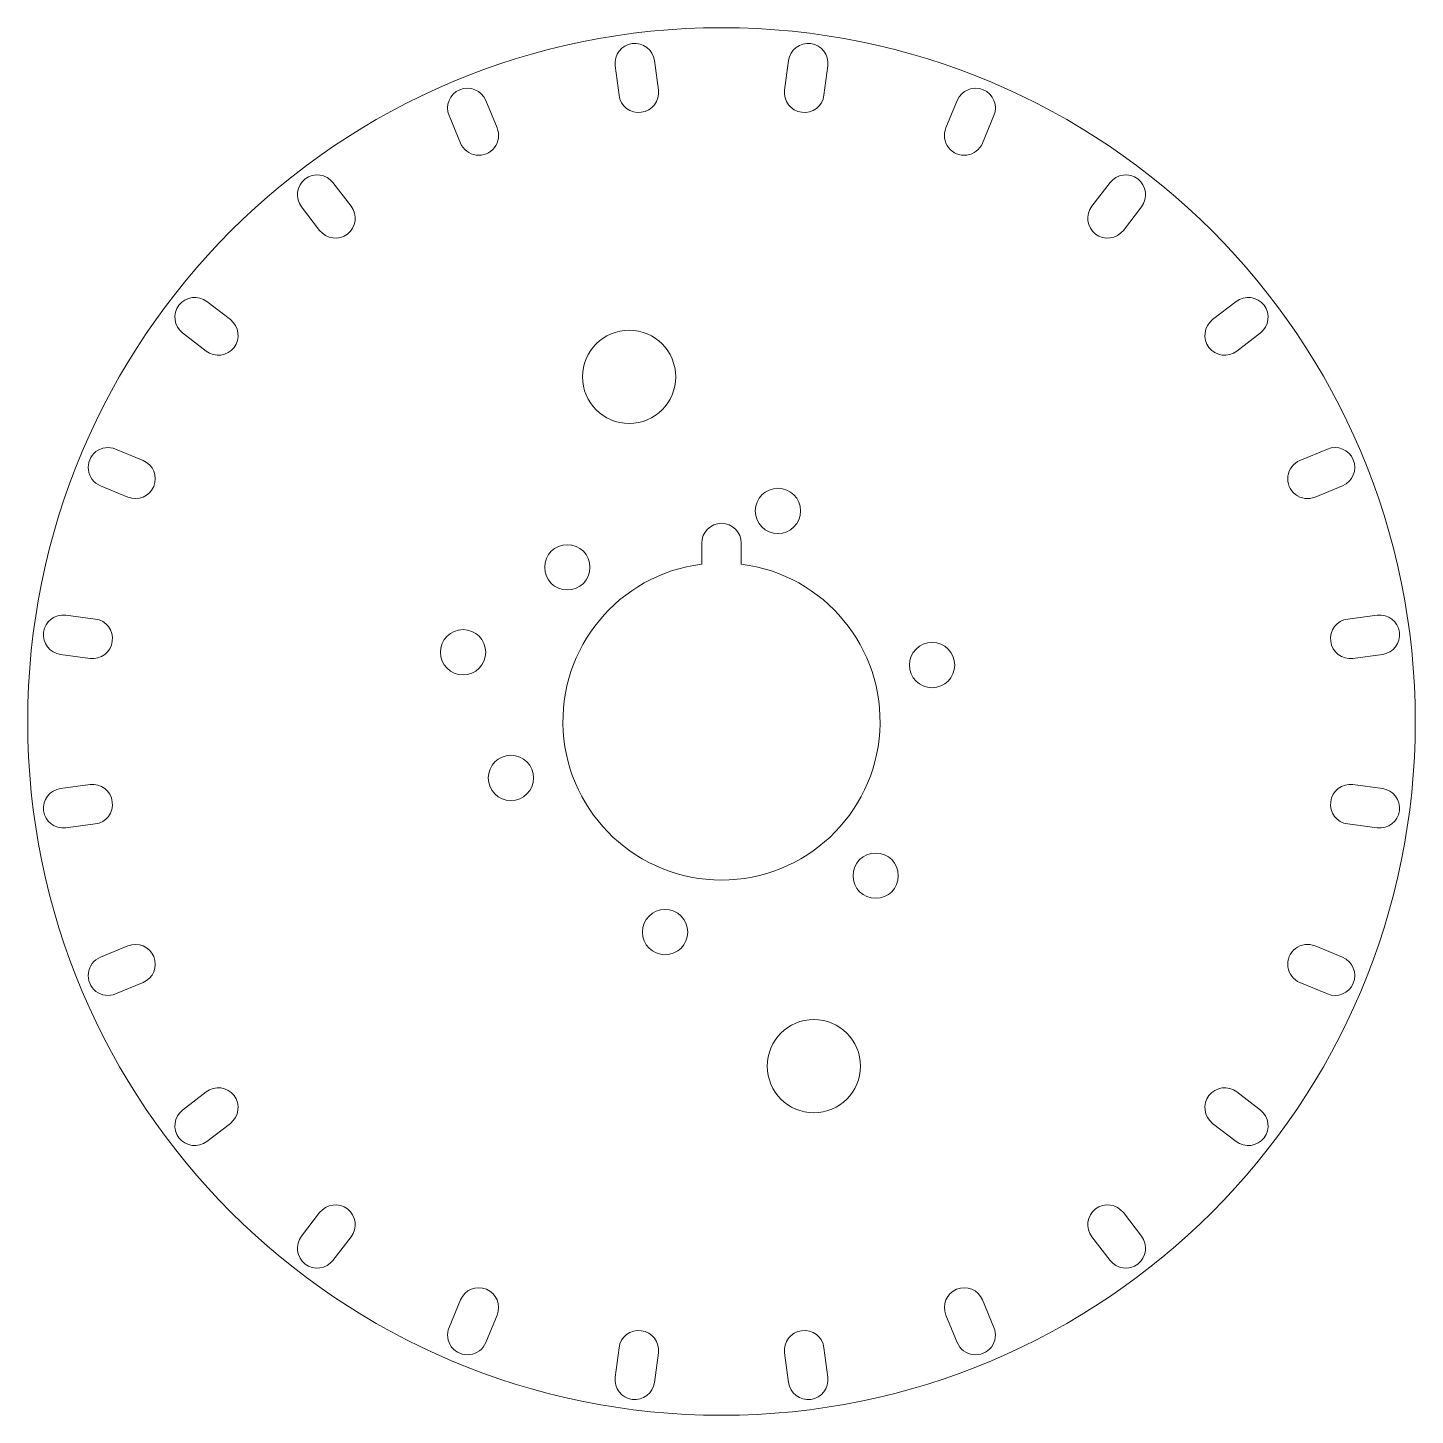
# Model space of a CAD drawing. Header units: millimetres. Extents: x -35 to 35, y -35 to 35.
import ezdxf

# ---------------------------------------------------------------- set-up
doc = ezdxf.new("R2010")
doc.units = ezdxf.units.MM

msp = doc.modelspace()

# ---------------------------------------------------------------- linework, layer by layer
at = {"color": 7, "linetype": 'Continuous', "lineweight": 15}
for p, q in [((-5.364, 33.083), (-5.168, 31.596)), ((-3.185, 31.857), (-3.381, 33.344)), ((3.381, 33.344), (3.185, 31.857)), ((5.168, 31.596), (5.364, 33.083)), ((-11.322, 29.947), (-11.896, 31.333)), ((11.896, 31.333), (11.322, 29.947)), ((-13.744, 30.567), (-13.17, 29.181)), ((13.17, 29.181), (13.744, 30.567)), ((-18.687, 25.996), (-19.6, 27.186)), ((19.6, 27.186), (18.687, 25.996)), ((-21.187, 25.969), (-20.274, 24.779)), ((20.274, 24.779), (21.187, 25.969)), ((-24.779, 20.274), (-25.969, 21.187)), ((25.969, 21.187), (24.779, 20.274)), ((-27.186, 19.6), (-25.996, 18.687)), ((25.996, 18.687), (27.186, 19.6)), ((-29.181, 13.17), (-30.567, 13.744)), ((30.567, 13.744), (29.181, 13.17)), ((-31.333, 11.896), (-29.947, 11.322)), ((29.947, 11.322), (31.333, 11.896)), ((-1, 7.937), (-1, 9)), ((1, 9), (1, 7.937)), ((-31.596, 5.168), (-33.083, 5.364)), ((33.083, 5.364), (31.596, 5.168)), ((-33.344, 3.381), (-31.857, 3.185)), ((31.857, 3.185), (33.344, 3.381)), ((-31.857, -3.185), (-33.344, -3.381)), ((33.344, -3.381), (31.857, -3.185)), ((-33.083, -5.364), (-31.596, -5.168)), ((31.596, -5.168), (33.083, -5.364)), ((-29.947, -11.322), (-31.333, -11.896)), ((31.333, -11.896), (29.947, -11.322)), ((-30.567, -13.744), (-29.181, -13.17)), ((29.181, -13.17), (30.567, -13.744)), ((-25.996, -18.687), (-27.186, -19.6)), ((27.186, -19.6), (25.996, -18.687)), ((-25.969, -21.187), (-24.779, -20.274)), ((24.779, -20.274), (25.969, -21.187)), ((-20.274, -24.779), (-21.187, -25.969)), ((21.187, -25.969), (20.274, -24.779)), ((-19.6, -27.186), (-18.687, -25.996)), ((18.687, -25.996), (19.6, -27.186)), ((-13.17, -29.181), (-13.744, -30.567)), ((13.744, -30.567), (13.17, -29.181)), ((-11.896, -31.333), (-11.322, -29.947)), ((11.322, -29.947), (11.896, -31.333)), ((-5.168, -31.596), (-5.364, -33.083)), ((-3.381, -33.344), (-3.185, -31.857)), ((3.185, -31.857), (3.381, -33.344)), ((5.364, -33.083), (5.168, -31.596))]:
    msp.add_line(p, q, dxfattribs=at)
for centre, radius in [((0, 0), 35), ((-4.659, 17.387), 2.35), ((2.847, 10.625), 1.143), ((-7.778, 7.778), 1.143), ((-13.04, 3.494), 1.143), ((10.625, 2.847), 1.143), ((-10.625, -2.847), 1.143), ((7.778, -7.778), 1.143), ((-2.847, -10.625), 1.143), ((4.659, -17.387), 2.35)]:
    msp.add_circle(centre, radius, dxfattribs=at)
for centre, radius, start, end in [((-4.373, 33.213), 1, 7.5, 187.5), ((4.373, 33.213), 1, 352.5, 172.5), ((-12.82, 30.95), 1, 22.5, 202.5), ((-4.177, 31.726), 1, 187.5, 7.5), ((4.177, 31.726), 1, 172.5, 352.5), ((12.82, 30.95), 1, 337.5, 157.5), ((-12.246, 29.564), 1, 202.5, 22.5), ((12.246, 29.564), 1, 157.5, 337.5), ((-20.394, 26.577), 1, 37.5, 217.5), ((20.394, 26.577), 1, 322.5, 142.5), ((-19.48, 25.387), 1, 217.5, 37.5), ((19.48, 25.387), 1, 142.5, 322.5), ((-26.577, 20.394), 1, 52.5, 232.5), ((26.577, 20.394), 1, 307.5, 127.5), ((-25.387, 19.48), 1, 232.5, 52.5), ((25.387, 19.48), 1, 127.5, 307.5), ((-30.95, 12.82), 1, 67.5, 247.5), ((30.95, 12.82), 1, 292.5, 112.5), ((-29.564, 12.246), 1, 247.5, 67.5), ((29.564, 12.246), 1, 112.5, 292.5), ((0, 9), 1, 0, 180), ((0, 0), 8, 97.18076, 82.81924), ((-33.213, 4.373), 1, 82.5, 262.5), ((-31.726, 4.177), 1, 262.5, 82.5), ((31.726, 4.177), 1, 97.5, 277.5), ((33.213, 4.373), 1, 277.5, 97.5), ((-33.213, -4.373), 1, 97.5, 277.5), ((-31.726, -4.177), 1, 277.5, 97.5), ((31.726, -4.177), 1, 82.5, 262.5), ((33.213, -4.373), 1, 262.5, 82.5), ((-30.95, -12.82), 1, 112.5, 292.5), ((-29.564, -12.246), 1, 292.5, 112.5), ((29.564, -12.246), 1, 67.5, 247.5), ((30.95, -12.82), 1, 247.5, 67.5), ((-25.387, -19.48), 1, 307.5, 127.5), ((25.387, -19.48), 1, 52.5, 232.5), ((-26.577, -20.394), 1, 127.5, 307.5), ((26.577, -20.394), 1, 232.5, 52.5), ((-19.48, -25.387), 1, 322.5, 142.5), ((19.48, -25.387), 1, 37.5, 217.5), ((-20.394, -26.577), 1, 142.5, 322.5), ((20.394, -26.577), 1, 217.5, 37.5), ((-12.246, -29.564), 1, 337.5, 157.5), ((12.246, -29.564), 1, 22.5, 202.5), ((-12.82, -30.95), 1, 157.5, 337.5), ((-4.177, -31.726), 1, 352.5, 172.5), ((4.177, -31.726), 1, 7.5, 187.5), ((12.82, -30.95), 1, 202.5, 22.5), ((-4.373, -33.213), 1, 172.5, 352.5), ((4.373, -33.213), 1, 187.5, 7.5)]:
    msp.add_arc(centre, radius, start, end, dxfattribs=at)

doc.saveas('drawing.dxf')
